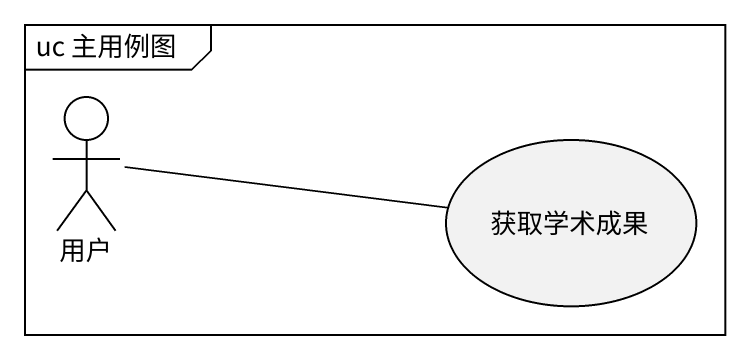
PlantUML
@startuml
mainframe uc 主用例图
actor 用户
usecase 获取学术成果
用户 -right- 获取学术成果
@enduml
